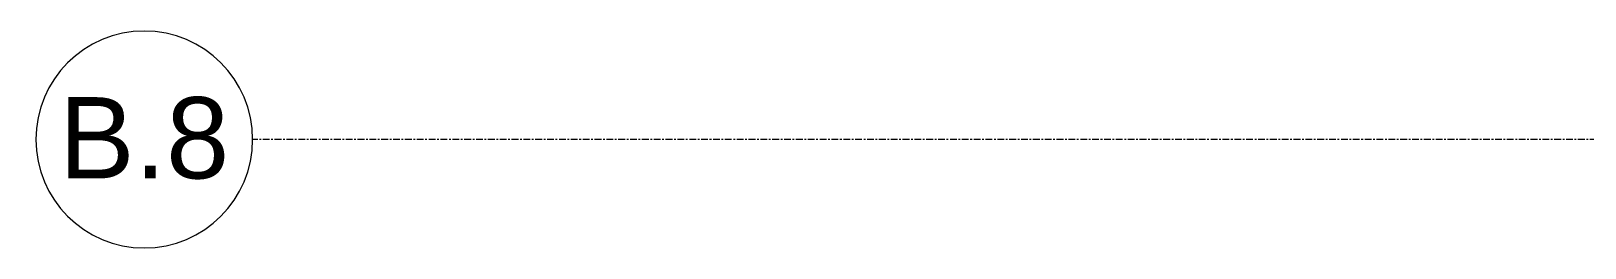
# Model space of a CAD drawing. Header units: inches. Extents: x -4058 to -1781, y 9814 to 12264.
# Drawn here: x -4058.1 to -3943.4, y 11277.2 to 11293.2 of the extents above; entities that cross this region are included whole.
import ezdxf

# ---------------------------------------------------------------- set-up
doc = ezdxf.new("R2010")
doc.units = ezdxf.units.IN
doc.header["$MEASUREMENT"] = 0
doc.linetypes.add('Grid Line 1_2_', pattern=[0.875, 0.5, -0.125, 0.125, -0.125])
doc.layers.add('S-GRID-1', color=1, linetype='Grid Line 1_2_', lineweight=9)
doc.layers.add('S-GRID-IDEN', color=1, linetype='Continuous', lineweight=9)
doc.styles.add('Arial', font='arial.ttf', dxfattribs={"height": 6})

# ---------------------------------------------------------------- blocks, each defined once
blk = doc.blocks.new('Grid - Grid Head - Circle-50561-UNITS PLANS - 3RD FLOOR')
at = {"layer": 'S-GRID-IDEN'}
for start, end in [(360, 180), (180, 360)]:
    blk.add_arc((0, 0), 0.25, start, end, dxfattribs=at)

msp = doc.modelspace()

# ---------------------------------------------------------------- linework, layer by layer
at = {"layer": 'S-GRID-1'}
msp.add_line((-1781.27288, 11285.1894), (-4041.7795, 11285.1894), dxfattribs=at)

# ---------------------------------------------------------------- block references
at = {"layer": 'S-GRID-IDEN', "xscale": 31.99999999999999, "yscale": 31.99999999999999, "zscale": 31.99999999999999, "rotation": 89.99999999999987}
msp.add_blockref('Grid - Grid Head - Circle-50561-UNITS PLANS - 3RD FLOOR', (-4049.7795, 11285.1894), dxfattribs=at)

# ---------------------------------------------------------------- texts
at = {"layer": 'S-GRID-IDEN', "insert": (-4056.08401, 11288.31634), "char_height": 6, "width": 15.251, "attachment_point": 1, "style": 'Arial'}
msp.add_mtext('B.8', dxfattribs=at)

doc.saveas('drawing.dxf')
